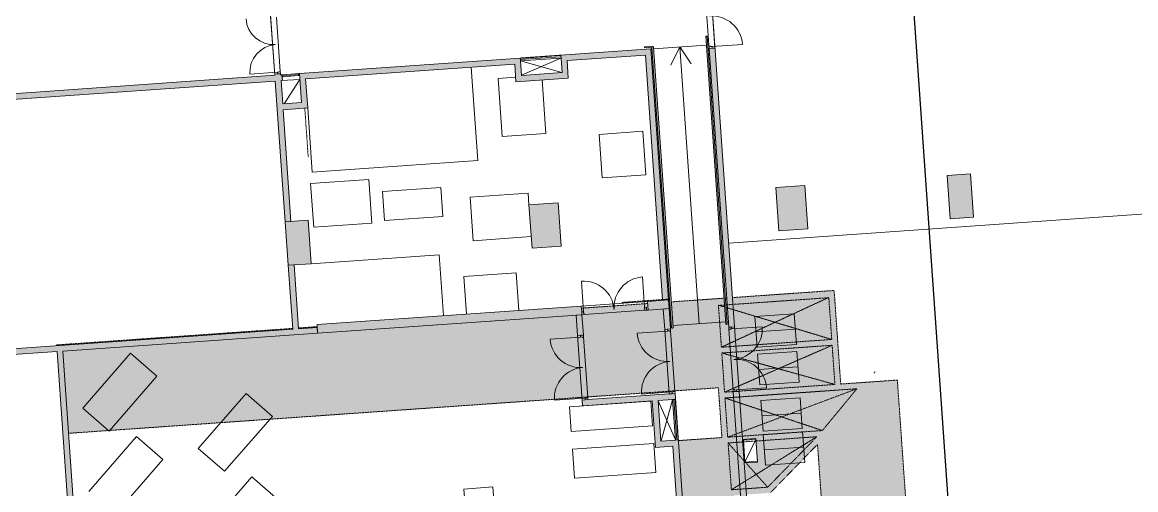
# Model space of a CAD drawing. Header units: millimetres. Extents: x 833941507 to 1669051331, y 817666127 to 1636299673.
# Drawn here: x 834454592 to 834492837, y 818071264 to 818087337 of the extents above; entities that cross this region are included whole.
import ezdxf

# ---------------------------------------------------------------- set-up
doc = ezdxf.new("R2010")
doc.units = ezdxf.units.MM
doc.header["$LTSCALE"] = 3
doc.linetypes.add('3A35X-MAGP-P-MP-B02B$0$Hidden', pattern=[2.25, 1, -1.25])
doc.linetypes.add('3A35X-MAGP-P-MP-B02B$0$Overhead', pattern=[1.8, 1.2, -0.6])
doc.layers.get('Defpoints').update_dxf_attribs({"color": 32})
for name, color, linetype, lineweight in [('3A35X-MAGP-P-MP-B02B$0$A-010-M_LINE', 252, 'Continuous', 5), ('3A35X-MAGP-P-MP-B02B$0$A-010-M_LINE_Over', 252, '3A35X-MAGP-P-MP-B02B$0$Overhead', 5), ('3A35X-MAGP-P-MP-B02B$0$A-200-M_WALL_EXT', 252, 'Continuous', 9), ('3A35X-MAGP-P-MP-B02B$0$A-200-M_WALL_INT', 252, 'Continuous', 9), ('3A35X-MAGP-P-MP-B02B$0$A-200-M_WALL_PAT', 252, 'Continuous', 9), ('3A35X-MAGP-P-MP-B02B$0$A-230-M_FLOOR', 252, 'Continuous', 18), ('3A35X-MAGP-P-MP-B02B$0$A-241-M_RAMP', 252, 'Continuous', 5), ('3A35X-MAGP-P-MP-B02B$0$A-314-M_WINDOW', 252, 'Continuous', 5), ('3A35X-MAGP-P-MP-B02B$0$A-325-M_DOOR', 252, 'Continuous', 5), ('3A35X-MAGP-P-MP-B02B$0$A-770-ME_FFE_SA', 252, 'Continuous', 5), ('3A35X-MAGP-P-MP-B02B$0$A-770-MH_FFE_SA', 252, '3A35X-MAGP-P-MP-B02B$0$Overhead', 5), ('3A35X-MAGP-P-MP-B02B$0$S-280-M_COLUMN', 252, 'Continuous', 9), ('3A35X-MAGP-P-MP-B02B$0$Z-000-T_TEXT', 252, 'Continuous', 5), ('3A35X-MAGP-P-MP-B02B$0$Z-060-M_DETAIL', 252, 'Continuous', 5), ('UAJ-23FLOR-h', 251, 'Continuous', 9)]:
    doc.layers.add(name, color=color, linetype=linetype, lineweight=lineweight)
doc.layers.add('UAJ-00XREF', color=7, linetype='Continuous')

# ---------------------------------------------------------------- blocks, each defined once
blk = doc.blocks.new('GBP-LTC-LB01')
at = {"layer": 'UAJ-23FLOR-h'}
h = blk.add_hatch(dxfattribs=at)
h.set_pattern_fill('EARTH,_O', color=256, scale=180, angle=45)
h.set_pattern_definition([(48.9989, (834576001.8, 818046085.3), (-112.727, 1612.5107), [1143, -1143]), (48.9989, (834575678.3, 818046366.6), (-112.727, 1612.5107), [1143, -1143]), (48.9989, (834575354.8, 818046647.8), (-112.727, 1612.5107), [1143, -1143]), (138.9989, (834575340.7, 818046849.3), (-1612.5107, -112.727), [1143, -1143]), (138.9989, (834575621.9, 818047172.8), (-1612.5107, -112.727), [1143, -1143]), (138.9989, (834575903.1, 818047496.3), (-1612.5107, -112.727), [1143, -1143])])
h.paths.add_polyline_path([(834572173, 818200349), (834310584, 818182062), (834331502, 817882832), (834364940, 817885169), (834473096, 818011284), (834480534, 818020120), (834485095, 818025710), (834491376, 818033619), (834497063, 818041013), (834493146, 818043679), (834512789, 818074029), (834518712, 818083675), (834526231, 818096325), (834534646, 818111073), (834545956, 818131981), (834557205, 818154199), (834564040, 818168497), (834570941, 818183576), (834578368, 818200696)])
h.paths.add_polyline_path([(834382131, 817956470), (834418269, 817958996), (834422062, 817963856), (834428403, 817964299), (834467239, 818010696), (834466445, 818021739), (834476098, 818035709), (834485267, 818048983), (834487015, 818051460), (834497268, 818067303), (834492893, 818129890), (834448057, 818126756), (834416897, 818105052), (834382061, 818080789), (834386167, 818022059), (834377588, 818021459)], flags=16)
edge = h.paths.add_edge_path(flags=16)
edge.add_line((834540292, 818142076), (834533466, 818141614))
edge.add_line((834533466, 818141614), (834523258, 818143863))
edge.add_line((834523258, 818143863), (834525897, 818155839))
edge.add_arc((834558382, 818267025), 115835, 237.2184, 253.71313, ccw=False)
edge.add_line((834495665, 818169638), (834498268, 818132357))
edge.add_line((834498268, 818132357), (834496346, 818130135))
edge.add_line((834496346, 818130135), (834492880, 818129893))
edge.add_line((834492880, 818129893), (834494230, 818110588))
edge.add_line((834494230, 818110588), (834496326, 818110708))
edge.add_line((834496326, 818110708), (834498420, 818080754))
edge.add_line((834498420, 818080754), (834498046, 818080727))
edge.add_line((834498046, 818080727), (834498255, 818077746))
edge.add_line((834498255, 818077746), (834503061, 818078082))
edge.add_line((834503061, 818078082), (834504980, 818081212))
edge.add_line((834504980, 818081212), (834509429, 818088471))
edge.add_line((834509429, 818088471), (834515217, 818097914))
edge.add_line((834515217, 818097914), (834526067, 818116416))
edge.add_line((834526067, 818116416), (834532489, 818127889))
edge.add_line((834532489, 818127889), (834534831, 818132146))
edge.add_line((834534831, 818132146), (834540292, 818142076))
h = blk.add_hatch(dxfattribs=at)
h.set_pattern_fill('EARTH,_O', color=256, scale=180, angle=45)
h.set_pattern_definition([(45.0000001, (-1082349.7, 54794.9), (-3e-06, 1616.4461018), [1143, -1143]), (45.0000001, (-1082652.8, 55098), (-3e-06, 1616.4461018), [1143, -1143]), (45.0000001, (-1082955.9, 55401.1), (-3e-06, 1616.4461018), [1143, -1143]), (135.0000001, (-1082955.9, 55603.1), (-1616.4461018, -3e-06), [1143, -1143]), (135.0000001, (-1082652.8, 55906.2), (-1616.4461018, -3e-06), [1143, -1143]), (135.0000001, (-1082349.7, 56209.3), (-1616.4461018, -3e-06), [1143, -1143])])
h.paths.add_polyline_path([(834669469, 818015499), (834651081, 818014214), (834651091, 818014066), (834669480, 818015352)], flags=16)
edge = h.paths.add_edge_path()
edge.add_arc((834611764, 818123015), 22001, 94.0007, 118.6887)
edge.add_line((834601202, 818142316), (834593918, 818141228))
edge.add_arc((834611768, 818123014), 25503, 93.9972, 134.4213, ccw=False)
edge.add_line((834609991, 818148455), (834618164, 818149026))
edge.add_line((834618164, 818149026), (834618408, 818145535))
edge.add_line((834618408, 818145535), (834616365, 818145392))
edge.add_line((834616365, 818145392), (834616609, 818141901))
edge.add_line((834616609, 818141901), (834611622, 818141552))
edge.add_line((834611622, 818141552), (834611378, 818145043))
edge.add_line((834611378, 818145043), (834610229, 818144963))
h.paths.add_polyline_path([(834673233, 818197366), (834607546, 818192774), (834599172, 818174435), (834588349, 818152375), (834578622, 818133891), (834568418, 818115665), (834556457, 818095618), (834546606, 818080042), (834532219, 818058624), (834523692, 818046596), (834515684, 818035708), (834508244, 818025930), (834500656, 818016266), (834489787, 818002934), (834483448, 817995421), (834478638, 817989842), (834458454, 817967379), (834441506, 817949096), (834383076, 817886437), (834482027, 817893355), (834551919, 817920009), (834634905, 817930637), (834634023, 817939309), (834633770, 817941796), (834633578, 817943687), (834508697, 817930984), (834507053, 817930191), (834506409, 817939427), (834507657, 817945567), (834503417, 818006767), (834503064, 818011763), (834514053, 818025792), (834520785, 818034889), (834526319, 818042437), (834532382, 818050706), (834536346, 818056473), (834542258, 818065226), (834550406, 818077287), (834561579, 818095002), (834574523, 818117080), (834587769, 818140310), (834609774, 818143595), (834610002, 818140336), (834634253, 818142031), (834636807, 818105492), (834642791, 818105914), (834646279, 818056033), (834640293, 818055614), (834643382, 818011425), (834641138, 818011268), (834645776, 817944928), (834639048, 817944244), (834640362, 817931328), (834651070, 817932707), (834650588, 817936476), (834685106, 817940897), (834685588, 817937128), (834691374, 817937869)])
blk = doc.blocks.new('3A35X-MAGP-P-MP-B02B')
at = {"layer": '3A35X-MAGP-P-MP-B02B$0$A-200-M_WALL_PAT'}
h = blk.add_hatch(color=256, dxfattribs=at)
h.paths.add_polyline_path([(91150, 160181), (91150, 160218), (90950, 160218), (90950, 160181), (91103, 160181)], flags=0)
h.paths.add_polyline_path([(91050, 162244), (91150, 162244), (91150, 162281), (90950, 162281), (90950, 162244), (90955, 162244)], flags=0)
for points in [[(89134, 159981), (90955, 159981), (90955, 160181), (81100, 160181), (81100, 159981), (88702, 159981)], [(91155, 155131), (91155, 159981), (90955, 159981), (90955, 155131)], [(91800, 158981), (92000, 158981), (92000, 159981), (91800, 159981), (91800, 159181)], [(99400, 159381), (99400, 159981), (99200, 159981), (99200, 159381)], [(100800, 159381), (101000, 159381), (101000, 159981), (100800, 159981), (100800, 159532)], [(103879, 151531), (103900, 151531), (103900, 160181), (103700, 160181), (103700, 151531)], [(100800, 159381), (100800, 159581), (99400, 159581), (99400, 159381), (100100, 159381)], [(91800, 158981), (91800, 159181), (91155, 159181), (91155, 158981), (91750, 158981)], [(91155, 151431), (91155, 153631), (90955, 153631), (90955, 151431)], [(80800, 151231), (91800, 151231), (91800, 151431), (80800, 151431), (80800, 151331)], [(102574, 148103), (103700, 148103), (103700, 148303), (100900, 148303), (100900, 148103)], [(103300, 146703), (103300, 148103), (103100, 148103), (103100, 146703)], [(103100, 146503), (103700, 146503), (103700, 146703), (103100, 146703), (103100, 146647)]]:
    blk.add_hatch(color=256, dxfattribs=at).paths.add_polyline_path(points, flags=0)
h = blk.add_hatch(color=256, dxfattribs=at)
h.paths.add_polyline_path([(101000, 159981), (103700, 159981), (103700, 160181), (100800, 160181), (100800, 159981)], flags=0)
h.paths.add_polyline_path([(91200, 159981), (91200, 160181), (90955, 160181), (90955, 159981), (91155, 159981)], flags=0)
h.paths.add_polyline_path([(91800, 159981), (99400, 159981), (99400, 160181), (91800, 160181)], flags=0)
h = blk.add_hatch(color=256, dxfattribs=at)
h.paths.add_polyline_path([(106100, 122256), (106100, 122462), (105900, 122462), (105900, 122256), (106000, 122256)], flags=0)
h.paths.add_polyline_path([(106100, 124488), (106100, 135131), (105900, 135131), (105900, 124488), (106000, 124488)], flags=0)
h.paths.add_polyline_path([(106090, 135931), (106100, 135931), (106100, 138662), (105900, 138662), (105900, 135931)], flags=0)
h.paths.add_polyline_path([(105900, 140888), (106100, 140888), (106100, 148221), (105900, 148221), (105900, 141254)], flags=0)
h.paths.add_polyline_path([(106100, 150447), (106100, 160055), (105900, 160055), (105900, 150447), (106000, 150447)], flags=0)
h = blk.add_hatch(color=256, dxfattribs=at)
h.paths.add_polyline_path([(100700, 151231), (100900, 151231), (100900, 151531), (91800, 151531), (91800, 151231), (100350, 151231)], flags=0)
h.paths.add_polyline_path([(103900, 151231), (103900, 151531), (103180, 151531), (103180, 151231), (103700, 151231)], flags=0)
h = blk.add_hatch(color=256, dxfattribs=at)
h.paths.add_polyline_path([(82825, 134840), (82827, 134841), (82885, 134836), (82945, 134836), (82945, 134784), (83025, 134784), (83025, 151231), (82825, 151231), (82825, 134841)], flags=0)
h.paths.add_polyline_path([(82827, 134784), (82944, 134784), (82944, 134835), (82863, 134836), (82825, 134840), (82825, 134784)], flags=0)
h = blk.add_hatch(color=256, dxfattribs=at)
h.paths.add_polyline_path([(100700, 148103), (100900, 148103), (100900, 148303), (100700, 148303)], flags=0)
h.paths.add_polyline_path([(100900, 150529), (100900, 151231), (100700, 151231), (100700, 150529), (100853, 150529)], flags=0)
h = blk.add_hatch(color=256, dxfattribs=at)
h.paths.add_polyline_path([(103700, 117314), (103900, 117564), (103900, 133481), (103700, 133481), (103700, 117564)], flags=0)
h.paths.add_polyline_path([(103700, 134569), (103900, 134569), (103900, 146703), (103700, 146703), (103700, 134682)], flags=0)
h.paths.add_polyline_path([(103900, 148103), (103900, 148303), (103700, 148303), (103700, 148103), (103892, 148103)], flags=0)
h.paths.add_polyline_path([(103900, 150529), (103900, 151231), (103700, 151231), (103700, 150529), (103853, 150529)], flags=0)
at = {"layer": '3A35X-MAGP-P-MP-B02B$0$S-280-M_COLUMN', "lineweight": 5}
for points in [[(91155, 153631), (91750, 153631), (91750, 155131), (90950, 155131), (90950, 153631), (90955, 153631)], [(99350, 153631), (100350, 153631), (100350, 155131), (99350, 155131), (99350, 154031)], [(108850, 153631), (108850, 155131), (107850, 155131), (107850, 153631), (108208, 153631)], [(114550, 153631), (114550, 155131), (113750, 155131), (113750, 153631)]]:
    blk.add_hatch(color=256, dxfattribs=at).paths.add_polyline_path(points, flags=0)
at = {"layer": '3A35X-MAGP-P-MP-B02B$0$Z-060-M_DETAIL'}
h = blk.add_hatch(color=256, dxfattribs=at)
h.paths.add_polyline_path([(105839, 150551), (105845, 150553), (105855, 150560), (105860, 150571), (105860, 160481), (105810, 160481), (105810, 150571), (105821, 150556), (105832, 150551)], flags=0)
h.paths.add_polyline_path([(103969, 150551), (103985, 150560), (103990, 150571), (103989, 160242), (103985, 160251), (103979, 160259), (103970, 160266), (103961, 160270), (103937, 160271), (103690, 160271), (103690, 160231), (103935, 160230), (103940, 160224), (103940, 160221), (103942, 150565), (103951, 150556), (103962, 150551)], flags=0)
h.paths.add_polyline_path([(81370, 171231), (81376, 171232), (81388, 171241), (81390, 171251), (81390, 181411), (81385, 181425), (81380, 181428), (81370, 181431), (81356, 181425), (81350, 181411), (81350, 171251), (81353, 171241), (81365, 171232)], flags=0)
h.paths.add_polyline_path([(87170, 171541), (87440, 171541), (87440, 172441), (87836, 172442), (87845, 172447), (87848, 172451), (87850, 172466), (87845, 172475), (87836, 172480), (87830, 172481), (87400, 172481), (87400, 171581), (86515, 171580), (86506, 171575), (86503, 171571), (86501, 171556), (86506, 171547), (86515, 171542), (86520, 171541)], flags=0)
h.paths.add_polyline_path([(82460, 171541), (83386, 171542), (83395, 171547), (83398, 171551), (83400, 171566), (83395, 171575), (83386, 171580), (83380, 171581), (82500, 171581), (82500, 181116), (82495, 181125), (82486, 181130), (82475, 181130), (82468, 181125), (82461, 181116), (82460, 181111), (82460, 171581)], flags=0)
h.paths.add_polyline_path([(90570, 172441), (90829, 172441), (90843, 172447), (90846, 172451), (90849, 172461), (90843, 172475), (90829, 172481), (90570, 172481), (90556, 172475), (90553, 172471), (90550, 172461), (90556, 172447)], flags=0)
h.paths.add_polyline_path([(99230, 173141), (99238, 173144), (99248, 173151), (99250, 173166), (99240, 173178), (99230, 173181), (98437, 173180), (98425, 173171), (98423, 173156), (98432, 173144), (98442, 173141)], flags=0)
h.paths.add_polyline_path([(94942, 173141), (95760, 173141), (95774, 173147), (95778, 173151), (95780, 173161), (95774, 173175), (95760, 173181), (94942, 173181), (94928, 173175), (94925, 173171), (94922, 173161), (94928, 173147)], flags=0)
h.paths.add_polyline_path([(91970, 173141), (92259, 173141), (92273, 173147), (92276, 173151), (92279, 173161), (92273, 173175), (92259, 173181), (91970, 173181), (91956, 173175), (91953, 173171), (91950, 173161), (91956, 173147)], flags=0)
h.paths.add_polyline_path([(102574, 181441), (107340, 181441), (107339, 181943), (107337, 181949), (107328, 181958), (107315, 181961), (107303, 181958), (107294, 181949), (107290, 181936), (107290, 181481), (100350, 181481), (100336, 181475), (100331, 181466), (100331, 181456), (100336, 181447), (100350, 181441)], flags=0)
h.paths.add_polyline_path([(107316, 184401), (107322, 184402), (107333, 184409), (107340, 184425), (107340, 184426), (107340, 186261), (107290, 186261), (107291, 184419), (107298, 184408), (107309, 184402)], flags=0)
h.paths.add_polyline_path([(107340, 188701), (107340, 189686), (105950, 189686), (105938, 189683), (105929, 189674), (105925, 189661), (105929, 189649), (105933, 189644), (105944, 189637), (105950, 189636), (107290, 189636), (107290, 188701)], flags=0)
h.paths.add_polyline_path([(105950, 191056), (107340, 191056), (107339, 191458), (107333, 191469), (107322, 191475), (107309, 191475), (107298, 191469), (107291, 191458), (107290, 191451), (107290, 191106), (105950, 191106), (105938, 191103), (105929, 191094), (105925, 191081), (105929, 191069), (105933, 191064), (105944, 191057)], flags=0)
h = blk.add_hatch(color=256, dxfattribs=at)
h.paths.add_polyline_path([(108660, 129941), (111550, 129941), (111550, 136431), (111350, 136431), (111350, 137631), (111550, 137631), (111550, 148231), (109600, 148231), (109600, 151456), (106100, 151456), (106100, 150447), (105900, 150447), (105900, 151456), (105860, 151456), (105860, 150571), (105855, 150560), (105839, 150551), (105828, 150553), (105816, 150560), (105810, 150571), (105810, 151456), (103990, 151456), (103988, 150565), (103980, 150556), (103962, 150551), (103951, 150556), (103942, 150565), (103940, 150571), (103940, 151456), (103900, 151456), (103900, 150529), (103700, 150529), (103700, 151231), (103180, 151231), (103180, 151456), (100900, 151456), (100900, 150529), (100700, 150529), (100700, 151231), (83025, 151231), (83025, 148397), (105400, 148397), (105400, 146681), (103900, 146681), (103900, 134569), (103700, 134569), (103700, 134951), (102100, 134951), (102100, 134569), (101900, 134569), (101900, 135151), (83189, 135151), (83189, 133381), (101900, 133381), (101900, 133481), (102100, 133481), (102100, 133381), (103700, 133381), (103700, 133481), (103900, 133481), (103900, 133181), (105675, 133181), (105675, 144668), (105900, 144668), (105900, 148221), (106100, 148221), (106100, 146566), (106560, 146566), (106560, 145756), (106100, 145756), (106100, 144668), (106927, 144668), (108660, 146218), (108660, 132831), (107225, 132831), (107225, 132631), (106475, 132631), (106475, 132831), (106100, 132831), (106100, 129941), (107374, 129941)], flags=0)
h.paths.add_polyline_path([(105900, 129941), (105900, 132831), (103900, 132831), (103900, 129941), (105156, 129941)], flags=0)
h.paths.add_polyline_path([(82895, 151431), (90955, 151431), (90955, 151456), (82825, 151456), (82825, 151431)], flags=0)
h.paths.add_polyline_path([(91750, 151431), (91800, 151431), (91800, 151456), (91155, 151456), (91155, 151431)], flags=0)
at = {"layer": '3A35X-MAGP-P-MP-B02B$0$A-010-M_LINE'}
for p, q in [((103950, 160271), (103690, 160271)), ((103690, 160271), (103690, 160231)), ((105810, 160481), (105810, 150571)), ((105860, 160481), (105810, 160481)), ((105860, 150571), (105860, 160481)), ((103690, 160231), (103930, 160231)), ((103940, 160221), (103940, 150571)), ((103990, 150571), (103990, 160231)), ((104900, 160181), (104550, 159575)), ((104900, 150641), (104900, 160181)), ((104900, 160181), (105250, 159575))]:
    blk.add_line(p, q, dxfattribs=at)
at = {"layer": '3A35X-MAGP-P-MP-B02B$0$A-010-M_LINE', "linetype": '3A35X-MAGP-P-MP-B02B$0$Hidden'}
for p, q in [((91900, 157281), (91900, 158981)), ((110144, 148031), (105600, 146681))]:
    blk.add_line(p, q, dxfattribs=at)
at = {"layer": '3A35X-MAGP-P-MP-B02B$0$A-010-M_LINE', "linetype": '3A35X-MAGP-P-MP-B02B$0$Overhead', "lineweight": 18}
for p, q in [((90955, 151456), (82825, 151456)), ((82825, 151456), (82825, 151431)), ((91800, 151456), (91155, 151456)), ((103180, 151456), (100900, 151456)), ((103940, 151456), (103900, 151456)), ((105810, 151456), (103990, 151456)), ((105900, 151456), (105860, 151456)), ((109600, 151456), (106100, 151456)), ((109600, 148231), (109600, 151456)), ((105600, 151221), (105810, 151221)), ((105600, 149781), (105600, 151221)), ((105860, 151221), (109400, 151221)), ((109400, 151221), (109400, 149781)), ((109400, 149781), (105600, 149781)), ((105600, 149581), (109400, 149581)), ((105600, 148231), (105600, 149581)), ((109400, 149581), (109400, 148231)), ((83025, 148397), (103700, 148397)), ((103700, 148397), (105400, 148397)), ((105400, 148397), (105400, 146681)), ((109400, 148231), (105600, 148231)), ((105600, 148031), (110144, 148031)), ((105600, 146681), (105600, 148031)), ((110144, 148031), (108860, 146681)), ((111550, 148231), (109600, 148231)), ((111550, 137631), (111550, 148231)), ((105400, 146681), (103900, 146681)), ((108860, 146681), (105600, 146681)), ((105600, 146481), (108655, 146481)), ((105600, 144868), (105600, 146481)), ((108655, 146481), (106850, 144868)), ((106927, 144668), (108660, 146218)), ((108660, 146218), (108660, 132831)), ((106850, 144868), (105600, 144868))]:
    blk.add_line(p, q, dxfattribs=at)
at = {"layer": '3A35X-MAGP-P-MP-B02B$0$A-010-M_LINE', "linetype": '3A35X-MAGP-P-MP-B02B$0$Overhead'}
for p, q in [((109400, 151231), (105600, 149781)), ((105600, 151231), (105810, 151151)), ((105860, 151132), (109400, 149781)), ((109400, 149581), (105600, 148231)), ((105600, 149581), (109400, 148231)), ((105600, 148031), (108860, 146681)), ((109496, 148031), (105750, 148031)), ((108655, 146481), (105600, 144868)), ((105600, 146481), (106850, 144868))]:
    blk.add_line(p, q, dxfattribs=at)
at = {"layer": '3A35X-MAGP-P-MP-B02B$0$A-010-M_LINE'}
for centre, radius, start, end in [((103950, 160231), 40, 0, 90), ((103930, 160221), 10, 0, 90), ((103965, 150577), 25.6, 192.0674, 347.9326), ((105835, 150577), 25.6, 192.0674, 347.9326)]:
    blk.add_arc(centre, radius, start, end, dxfattribs=at)
at = {"layer": '3A35X-MAGP-P-MP-B02B$0$A-010-M_LINE_Over'}
for p, q in [((102300, 151556), (103900, 151556)), ((110770, 148528), (110804, 148564))]:
    blk.add_line(p, q, dxfattribs=at)
at = {"layer": '3A35X-MAGP-P-MP-B02B$0$A-200-M_WALL_EXT', "lineweight": 13}
for p, q in [((100900, 151531), (91800, 151531)), ((91800, 151531), (91800, 151231)), ((100900, 151331), (100900, 151531)), ((103900, 151531), (103180, 151531)), ((103180, 151531), (103180, 151231)), ((103900, 151231), (103900, 151531)), ((91800, 151231), (100900, 151231)), ((103180, 151231), (103900, 151231))]:
    blk.add_line(p, q, dxfattribs=at)
at = {"layer": '3A35X-MAGP-P-MP-B02B$0$A-200-M_WALL_INT'}
for p, q in [((90950, 160181), (90950, 162281)), ((106100, 150447), (106100, 162481)), ((79100, 159981), (90955, 159981)), ((90950, 160181), (81300, 160181)), ((91050, 160218), (90950, 160218)), ((90955, 159981), (90955, 155131)), ((91150, 160181), (91150, 160218)), ((91200, 160181), (91150, 160181)), ((91155, 159181), (91155, 159981)), ((91800, 159981), (91155, 159981)), ((91200, 159981), (91200, 160181)), ((91800, 160181), (91800, 159181)), ((99400, 160181), (91800, 160181)), ((92000, 158981), (92000, 159981)), ((92000, 159981), (99200, 159981)), ((99200, 159981), (99200, 159381)), ((99400, 160081), (99400, 160181)), ((103900, 160181), (100800, 160181)), ((100800, 160181), (100800, 160081)), ((101000, 159981), (103700, 159981)), ((101000, 159381), (101000, 159981)), ((103700, 159981), (103700, 151531)), ((103900, 151531), (103900, 160181)), ((105900, 160130), (105900, 160181)), ((105900, 160055), (105900, 150447)), ((106100, 160055), (106000, 160055)), ((91800, 159181), (91155, 159181)), ((99200, 159381), (101000, 159381)), ((91155, 155131), (91155, 158981)), ((91155, 158981), (92000, 158981)), ((90955, 155131), (91155, 155131)), ((90955, 153631), (90955, 151431)), ((91155, 153631), (90955, 153631)), ((91155, 151431), (91155, 153631)), ((103700, 151531), (103900, 151531)), ((90955, 151431), (80800, 151431)), ((80800, 151231), (82825, 151231)), ((82825, 151231), (82825, 131653)), ((83025, 133381), (83025, 151231)), ((83025, 151231), (91800, 151231)), ((91800, 151431), (91155, 151431)), ((91800, 151231), (91800, 151431)), ((100700, 151231), (100700, 150529)), ((100900, 151231), (100700, 151231)), ((100900, 150529), (100900, 151231)), ((103900, 151231), (103700, 151231)), ((103700, 151231), (103700, 150529)), ((103900, 150529), (103900, 151231)), ((100700, 150529), (100800, 150529)), ((103700, 150529), (103800, 150529)), ((106000, 150447), (106100, 150447)), ((100700, 148303), (100700, 148103)), ((100800, 148303), (100700, 148303)), ((100700, 148103), (103100, 148103)), ((103700, 148303), (100900, 148303)), ((103100, 148103), (103100, 146503)), ((103800, 148303), (103700, 148303)), ((103800, 148103), (103900, 148103)), ((103900, 134569), (103900, 148303)), ((105900, 148221), (105900, 140888)), ((106100, 148221), (106000, 148221)), ((106100, 146566), (106100, 148221)), ((103100, 146503), (103700, 146503)), ((103700, 146503), (103700, 135151)), ((103900, 146703), (103800, 146703)), ((106100, 140888), (106100, 145756))]:
    blk.add_line(p, q, dxfattribs=at)
at = {"layer": '3A35X-MAGP-P-MP-B02B$0$A-230-M_FLOOR'}
for p, q in [((90950, 160181), (90950, 167521)), ((91150, 162169), (91150, 160293)), ((105900, 160181), (105900, 162206)), ((106100, 162281), (106100, 160055)), ((91200, 160181), (91205, 160181)), ((91795, 160181), (91800, 160181)), ((97700, 156771), (97700, 159981)), ((99400, 160181), (100800, 160181)), ((103900, 160181), (103941, 160181)), ((103990, 160181), (105810, 160181)), ((105860, 160181), (105900, 160181)), ((99200, 159532), (98600, 159532)), ((98600, 159532), (98600, 157532)), ((100100, 157532), (100100, 159381)), ((92000, 158981), (92000, 156771)), ((98600, 157532), (100100, 157532)), ((103424, 157374), (101924, 157374)), ((101924, 157374), (101924, 155874)), ((103424, 155874), (103424, 157374)), ((92000, 156771), (97700, 156771)), ((93920, 156379), (91920, 156379)), ((91920, 156379), (91920, 154879)), ((93920, 154879), (93920, 156379)), ((96366, 155931), (94366, 155931)), ((94366, 155931), (94366, 154931)), ((96366, 154931), (96366, 155931)), ((101924, 155874), (103424, 155874)), ((99350, 155531), (97350, 155531)), ((97350, 155531), (97350, 154031)), ((99350, 155131), (99350, 155531)), ((94366, 154931), (96366, 154931)), ((91920, 154879), (93920, 154879)), ((97350, 154031), (99350, 154031)), ((96155, 153631), (91750, 153631)), ((96155, 151531), (96155, 153631)), ((106100, 153331), (122985, 153331)), ((98745, 152831), (96945, 152831)), ((96945, 152831), (96945, 151531)), ((98745, 151531), (98745, 152831)), ((100900, 151531), (103180, 151531)), ((103051, 151231), (100975, 151231)), ((103180, 151231), (103126, 151231)), ((85342, 150993), (83574, 149225)), ((86190, 150144), (85342, 150993)), ((100700, 148303), (100700, 150529)), ((100900, 150454), (100900, 148378)), ((103700, 148303), (103700, 150529)), ((103900, 150454), (103900, 148378)), ((105900, 148296), (105900, 150372)), ((106100, 150447), (106100, 148221)), ((84423, 148376), (86190, 150144)), ((83574, 149225), (84423, 148376)), ((89200, 149335), (87433, 147567)), ((90049, 148486), (89200, 149335)), ((88281, 146719), (90049, 148486)), ((85342, 148120), (83574, 146352)), ((86190, 147271), (85342, 148120)), ((103050, 148097), (100250, 148097)), ((100250, 148097), (100250, 147247)), ((103050, 147247), (103050, 148097)), ((84423, 145504), (86190, 147271)), ((87433, 147567), (88281, 146719)), ((100250, 147247), (103050, 147247)), ((103050, 146647), (100250, 146647)), ((100250, 146647), (100250, 145647)), ((103050, 145647), (103050, 146647)), ((89200, 146462), (87433, 144694)), ((90049, 145613), (89200, 146462)), ((97438, 145537), (96438, 145537)), ((96438, 145537), (96438, 143537)), ((97438, 143537), (97438, 145537)), ((100250, 145647), (103050, 145647))]:
    blk.add_line(p, q, dxfattribs=at)
at = {"layer": '3A35X-MAGP-P-MP-B02B$0$A-241-M_RAMP'}
for p, q in [((103940, 150641), (103900, 150641)), ((105810, 150641), (103990, 150641)), ((105900, 150641), (105860, 150641))]:
    blk.add_line(p, q, dxfattribs=at)
at = {"layer": '3A35X-MAGP-P-MP-B02B$0$A-314-M_WINDOW', "lineweight": 18}
for p, q in [((91240, 160146), (91200, 160146)), ((91200, 160111), (91240, 160111)), ((91795, 160181), (91205, 160181)), ((91205, 160181), (91205, 160146)), ((91205, 160146), (91795, 160146)), ((91240, 160111), (91240, 160146)), ((91800, 160146), (91760, 160146)), ((91760, 160146), (91760, 160111)), ((91760, 160111), (91800, 160111)), ((91795, 160146), (91795, 160181))]:
    blk.add_line(p, q, dxfattribs=at)
at = {"layer": '3A35X-MAGP-P-MP-B02B$0$A-314-M_WINDOW'}
blk.add_line((91760, 160111), (91240, 160111), dxfattribs=at)
at = {"layer": '3A35X-MAGP-P-MP-B02B$0$A-325-M_DOOR'}
for p, q in [((91050, 160281), (90102, 160281)), ((91050, 160228), (91150, 160228)), ((106000, 160118), (107049, 160118)), ((100963, 151331), (100963, 152380)), ((103063, 151331), (103063, 152380)), ((100800, 150466), (99752, 150466)), ((103800, 150466), (102752, 150466)), ((106000, 150384), (107049, 150384)), ((100800, 148366), (99752, 148366)), ((103800, 148366), (102752, 148366)), ((106000, 148284), (107049, 148284))]:
    blk.add_line(p, q, dxfattribs=at)
at = {"layer": '3A35X-MAGP-P-MP-B02B$0$A-325-M_DOOR', "lineweight": 9}
for p, q in [((91103, 160278), (91050, 160278)), ((91050, 160278), (91050, 160218)), ((91103, 160293), (91103, 160278)), ((91150, 160293), (91103, 160293)), ((91150, 160218), (91150, 160293)), ((91050, 160218), (91150, 160218)), ((105947, 160130), (105900, 160130)), ((105900, 160130), (105900, 160055)), ((105900, 160055), (106000, 160055)), ((105947, 160115), (105947, 160130)), ((106000, 160115), (105947, 160115)), ((106000, 160055), (106000, 160115)), ((100900, 151331), (100960, 151331)), ((100900, 151231), (100900, 151331)), ((100975, 151231), (100900, 151231)), ((100960, 151331), (100960, 151278)), ((100960, 151278), (100975, 151278)), ((100975, 151278), (100975, 151231)), ((103051, 151231), (103051, 151278)), ((103051, 151278), (103066, 151278)), ((103126, 151231), (103051, 151231)), ((103066, 151331), (103126, 151331)), ((103066, 151278), (103066, 151331)), ((103126, 151331), (103126, 151231)), ((100800, 150529), (100900, 150529)), ((100800, 150469), (100800, 150529)), ((100853, 150469), (100800, 150469)), ((100853, 150454), (100853, 150469)), ((100900, 150454), (100853, 150454)), ((100900, 150529), (100900, 150454)), ((103900, 150529), (103800, 150529)), ((103800, 150529), (103800, 150469)), ((103800, 150469), (103853, 150469)), ((103853, 150469), (103853, 150454)), ((103853, 150454), (103900, 150454)), ((103900, 150454), (103900, 150529)), ((105900, 150447), (106000, 150447)), ((105900, 150372), (105900, 150447)), ((105947, 150372), (105900, 150372)), ((105947, 150387), (105947, 150372)), ((106000, 150387), (105947, 150387)), ((106000, 150447), (106000, 150387)), ((100800, 148363), (100853, 148363)), ((100800, 148303), (100800, 148363)), ((100900, 148303), (100800, 148303)), ((100853, 148363), (100853, 148378)), ((100853, 148378), (100900, 148378)), ((100900, 148378), (100900, 148303)), ((103853, 148363), (103800, 148363)), ((103800, 148363), (103800, 148303)), ((103800, 148303), (103900, 148303)), ((103853, 148378), (103853, 148363)), ((103900, 148378), (103853, 148378)), ((103900, 148303), (103900, 148378)), ((105900, 148296), (105947, 148296)), ((105900, 148221), (105900, 148296)), ((106000, 148221), (105900, 148221)), ((105947, 148296), (105947, 148281)), ((105947, 148281), (106000, 148281)), ((106000, 148281), (106000, 148221))]:
    blk.add_line(p, q, dxfattribs=at)
at = {"layer": '3A35X-MAGP-P-MP-B02B$0$A-325-M_DOOR'}
for centre, radius, start, end in [((91050, 162181), 949, 180, 270), ((91050, 160281), 949, 90, 180), ((106000, 160118), 1049, 0, 90), ((100963, 151331), 1049, 0, 90), ((103063, 151331), 1049, 90, 180), ((100800, 150466), 1049, 180, 270), ((103800, 150466), 1049, 180, 270), ((106000, 150384), 1049, 270, 0), ((100800, 148366), 1049, 90, 180), ((103800, 148366), 1049, 90, 180), ((106000, 148284), 1049, 0, 90)]:
    blk.add_arc(centre, radius, start, end, dxfattribs=at)
at = {"layer": '3A35X-MAGP-P-MP-B02B$0$A-770-ME_FFE_SA'}
for p, q in [((99400, 160171), (99400, 160181)), ((99400, 160181), (100800, 160181)), ((100800, 160171), (99400, 160171)), ((99400, 160131), (100800, 160131)), ((100790, 160181), (99410, 160181)), ((100790, 159591), (99410, 160081)), ((100790, 160081), (99410, 159591)), ((100800, 160181), (100800, 160171)), ((103310, 146713), (103800, 148093)), ((103800, 146713), (103310, 148093)), ((103850, 148103), (103850, 146703)), ((103890, 146703), (103890, 148103)), ((103890, 148103), (103900, 148103)), ((103900, 148103), (103900, 146703)), ((103900, 148093), (103900, 146713)), ((103900, 146713), (103900, 148093)), ((103900, 146703), (103890, 146703)), ((106560, 146566), (106100, 146566)), ((106100, 146566), (106100, 145756)), ((106560, 145756), (106560, 146566)), ((106100, 145756), (106560, 145756))]:
    blk.add_line(p, q, dxfattribs=at)
at = {"layer": '3A35X-MAGP-P-MP-B02B$0$A-770-MH_FFE_SA'}
for p, q in [((99830, 160181), (99410, 160181)), ((100100, 160181), (99410, 160181)), ((100100, 160181), (100790, 160181)), ((100371, 160181), (100790, 160181)), ((103900, 147403), (103900, 148093)), ((103900, 147403), (103900, 148093)), ((103900, 147403), (103900, 146713)), ((103900, 147403), (103900, 146713))]:
    blk.add_line(p, q, dxfattribs=at)
at = {"layer": '3A35X-MAGP-P-MP-B02B$0$S-280-M_COLUMN', "lineweight": 13}
for p, q in [((90950, 155131), (90950, 153631)), ((91750, 155131), (90950, 155131)), ((91750, 153631), (91750, 155131)), ((99350, 155131), (99350, 153631)), ((100350, 155131), (99350, 155131)), ((100350, 153631), (100350, 155131)), ((107850, 155131), (107850, 153631)), ((108850, 155131), (107850, 155131)), ((108850, 153631), (108850, 155131)), ((114550, 155131), (113750, 155131)), ((113750, 155131), (113750, 153631)), ((114550, 153631), (114550, 155131)), ((90950, 153631), (91750, 153631)), ((99350, 153631), (100350, 153631)), ((107850, 153631), (108850, 153631)), ((113750, 153631), (114550, 153631))]:
    blk.add_line(p, q, dxfattribs=at)
at = {"layer": '3A35X-MAGP-P-MP-B02B$0$Z-000-T_TEXT'}
for p, q in [((106824, 149695), (106824, 150751)), ((106824, 150751), (108178, 150751)), ((108178, 150751), (108178, 149695)), ((106824, 150223), (108178, 150223)), ((108178, 149695), (106824, 149695)), ((106824, 148401), (106824, 149457)), ((106824, 149457), (108178, 149457)), ((108178, 149457), (108178, 148401)), ((106824, 148929), (108178, 148929)), ((108178, 148401), (106824, 148401)), ((106824, 146804), (106824, 147860)), ((106824, 147860), (108178, 147860)), ((108178, 147860), (108178, 146804)), ((106824, 147332), (108178, 147332)), ((108178, 146804), (106824, 146804)), ((106824, 145625), (106824, 146681)), ((106824, 146681), (108178, 146681)), ((108178, 146681), (108178, 145625)), ((106824, 146153), (108178, 146153)), ((108178, 145625), (106824, 145625))]:
    blk.add_line(p, q, dxfattribs=at)
at = {"layer": '3A35X-MAGP-P-MP-B02B$0$Z-060-M_DETAIL'}
for p, q in [((91200, 159181), (91800, 159981)), ((100800, 160081), (99400, 160081)), ((99400, 160081), (99400, 159581)), ((100800, 159581), (100800, 160081)), ((99400, 159581), (100800, 159581)), ((103800, 148103), (103300, 148103)), ((103300, 148103), (103300, 146703)), ((103800, 146703), (103800, 148103)), ((103300, 146703), (103800, 146703)), ((106130, 145786), (106560, 146536)), ((106560, 146536), (106130, 146536)), ((106130, 146536), (106130, 145786)), ((106560, 145786), (106560, 146536)), ((106130, 145786), (106560, 145786))]:
    blk.add_line(p, q, dxfattribs=at)

msp = doc.modelspace()

# ---------------------------------------------------------------- linework, layer by layer
at = {"layer": 'Defpoints', "color": 2}
msp.add_lwpolyline([(834637757, 818194850), (834652631, 817982087), (834493385, 817970955), (834478511, 818183718)], close=True, dxfattribs=at)

# ---------------------------------------------------------------- block references
msp.add_blockref('GBP-LTC-LB01', (0, 0))
at = {"layer": 'UAJ-00XREF', "rotation": 4.012827991232881}
msp.add_blockref('3A35X-MAGP-P-MP-B02B', (834383746, 817919361), dxfattribs=at)

doc.saveas('drawing.dxf')
